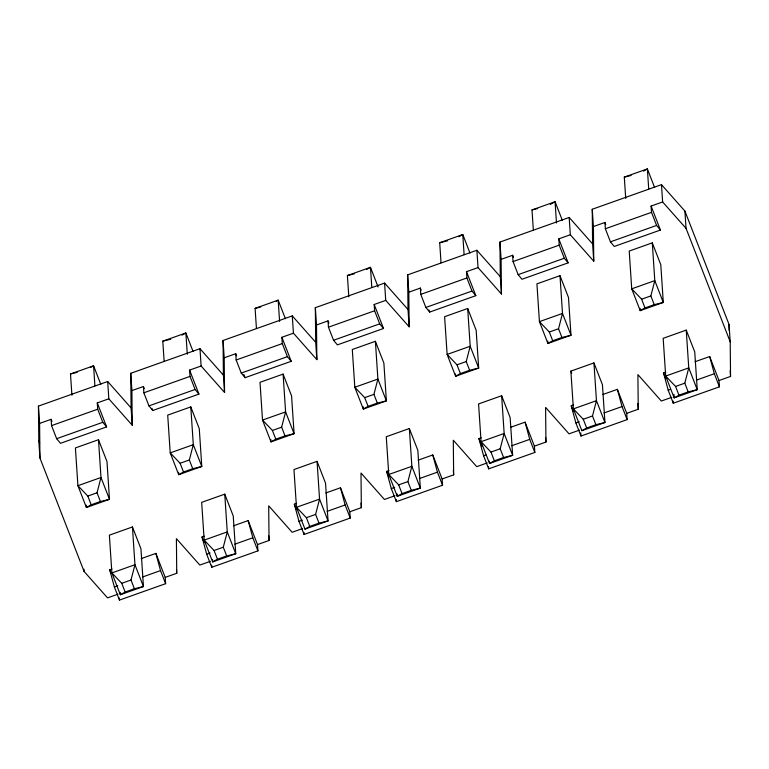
<?xml version="1.0" encoding="UTF-8"?>
<svg xmlns="http://www.w3.org/2000/svg" width="769" height="769" viewBox="0 0 769 769"><rect width="100%" height="100%" fill="white"/><g stroke="black" fill="none" stroke-linecap="round" stroke-linejoin="round"><path stroke-width="1.15" d="M86.253 505.146L86.407 507.502L91.203 504.791L87.81 496.072L77.919 485.691L100.989 477.491L109.486 499.302L100.431 501.513L97.038 492.785L100.989 477.491L98.49 439.724L75.41 447.933L77.919 485.691L86.407 507.502L109.486 499.302L106.978 461.535L98.49 439.724M120.214 592.38L120.368 594.735L125.164 592.034L121.762 583.306L111.88 572.934L134.95 564.725L143.447 586.536L134.392 588.746L130.999 580.028L134.95 564.725L132.441 526.967L109.371 535.166L111.88 572.934L120.368 594.735L143.447 586.536L140.938 548.778L132.441 526.967M178.552 472.329L178.706 474.694L183.503 471.983L180.109 463.265L170.218 452.883L193.298 444.684L201.786 466.495L192.731 468.706L189.337 459.977L193.298 444.684L190.789 406.916L167.709 415.116L170.218 452.883L178.706 474.694L201.786 466.495L199.277 428.727L190.789 406.916M212.513 559.572L212.667 561.928L217.464 559.217L214.07 550.498L204.179 540.117L227.259 531.917L235.747 553.728L226.692 555.939L223.298 547.22L227.259 531.917L224.75 494.15L201.67 502.359L204.179 540.117L212.667 561.928L235.747 553.728L233.238 515.961L224.75 494.15M270.851 439.522L271.005 441.887L275.802 439.176L272.409 430.448L262.517 420.076L285.597 411.876L294.085 433.678L285.03 435.898L281.637 427.17L285.597 411.876L283.088 374.109L260.009 382.308L262.517 420.076L271.005 441.887L294.085 433.678L291.576 395.92L283.088 374.109M304.966 529.12L309.763 526.409L306.37 517.691L296.478 507.309L319.558 499.11L328.046 520.921L318.991 523.131L315.598 514.403L319.558 499.11L317.049 461.342L293.969 469.551L296.478 507.309L304.966 529.12L328.046 520.921L325.537 483.153L317.049 461.342M363.151 406.714L363.314 409.07L368.101 406.368L364.708 397.64L354.817 387.268L377.896 379.059L386.384 400.87L377.339 403.081L373.936 394.362L377.896 379.059L375.387 341.301L352.308 349.501L354.817 387.268L363.314 409.07L386.384 400.87L383.875 363.112L375.387 341.301M397.112 493.948L397.275 496.313L402.062 493.602L398.669 484.874L388.778 474.502L411.857 466.302L420.345 488.113L411.29 490.324L407.897 481.596L411.857 466.302L409.348 428.535L386.269 436.734L388.778 474.502L397.275 496.313L420.345 488.113L417.836 450.346L409.348 428.535M455.45 373.907L455.613 376.262L460.4 373.551L457.007 364.833L447.125 354.451L470.195 346.252L478.683 368.063L469.638 370.274L466.235 361.555L470.195 346.252L467.687 308.494L444.617 316.693L447.125 354.451L455.613 376.262L478.683 368.063L476.174 330.295L467.687 308.494M489.411 461.14L489.574 463.505L494.361 460.794L490.968 452.066L481.077 441.694L504.156 433.485L512.644 455.296L503.599 457.507L500.196 448.788L504.156 433.485L501.648 395.727L478.578 403.927L481.077 441.694L489.574 463.505L512.644 455.296L510.135 417.538L501.648 395.727M547.759 341.1L547.913 343.455L552.709 340.744L549.306 332.025L539.425 321.644L562.495 313.444L570.992 335.255L561.937 337.466L558.544 328.738L562.495 313.444L559.986 275.677L536.916 283.886L539.425 321.644L547.913 343.455L570.992 335.255L568.483 297.488L559.986 275.677M581.873 430.688L586.67 427.987L583.267 419.259L573.386 408.887L596.456 400.678L604.943 422.489L595.898 424.699L592.495 415.981L596.456 400.678L593.947 362.92L570.877 371.119L573.386 408.887L581.873 430.688L604.943 422.489L602.435 384.721L593.947 362.92M640.058 308.282L640.212 310.647L645.008 307.936L641.615 299.208L631.724 288.836L654.794 280.637L663.291 302.448L654.236 304.659L650.843 295.93L654.794 280.637L652.295 242.869L629.215 251.069L631.724 288.836L640.212 310.647L663.291 302.448L660.782 264.68L652.295 242.869M673.942 394.343L674.173 397.881L678.969 395.17L675.567 386.451L665.685 376.07L688.755 367.87L697.252 389.681L688.197 391.892L684.804 383.164L688.755 367.87L686.246 330.103L663.176 338.312L665.685 376.07L674.173 397.881L697.252 389.681L694.743 351.914L686.246 330.103M90.694 367.399L93.578 365.775L100.787 384.308M182.042 335.13L185.877 332.967L193.086 351.5M276.254 301.237L278.176 300.15L285.395 318.693M366.64 269.515L370.475 267.343L378.117 286.972M458.939 236.698L462.775 234.535L469.994 253.068M550.287 204.439L555.074 201.728L562.293 220.261M643.547 171.083L647.373 168.911L654.592 187.453M71.911 395.218L70.498 373.974L93.578 365.775L94.904 385.836M164.133 361.228L162.797 341.167L185.877 332.967L187.28 354.201M256.433 328.421L255.097 308.359L278.176 300.15L279.589 321.394M348.809 296.786L347.396 275.542L370.475 267.343L371.812 287.404M441.031 262.796L439.705 242.735L462.775 234.535L464.111 254.597M533.33 229.989L532.004 209.927L555.074 201.728L556.487 222.972M625.716 198.364L624.303 177.12L647.373 168.911L648.709 188.982M118.013 594.168L107.516 597.888L84.1 571.463L39.95 458.055L38.796 440.743L38.45 406.109L107.679 381.501L131.095 407.935L132.249 425.238L108.823 398.813L107.679 381.501M131.095 407.935L130.749 373.301L199.978 348.693L223.404 375.128L224.548 392.43L201.122 366.006L199.978 348.693M223.404 375.128L223.048 340.494L292.278 315.886L315.703 342.311L316.847 359.623L293.431 333.188L292.278 315.886M315.703 342.311L315.348 307.677L384.577 283.079L408.003 309.503L409.146 326.815L385.73 300.381L384.577 283.079M408.003 309.503L407.657 274.869L476.876 250.261L500.302 276.696L501.455 294.008L478.03 267.574L476.876 250.261M500.302 276.696L499.956 242.062L569.175 217.454L592.601 243.888L593.755 261.191L570.329 234.766L569.175 217.454M592.601 243.888L592.255 209.255L661.484 184.647L684.9 211.081L729.05 324.489L730.204 341.792L730.55 376.426L719.015 380.53L719.428 386.826L673.279 403.225L668.184 390.143L663.522 372.946L665.771 372.148M39.95 458.055L39.604 423.421L51.139 419.316L51.984 421.499M51.139 419.316L51.552 425.613L56.646 438.695L60.472 443.309L106.622 426.901L102.796 422.296L97.701 409.204L97.288 402.908L108.823 398.813M132.249 425.238L131.903 390.604L143.438 386.509L144.284 388.691M143.438 386.509L143.861 392.805L148.946 405.888L152.781 410.502L198.931 394.093L195.105 389.479L190.01 376.397L189.587 370.1L201.122 366.006M224.548 392.43L224.202 357.796L235.737 353.702L236.592 355.874M235.737 353.702L236.16 359.988L241.255 373.08L245.08 377.685L291.23 361.286L287.404 356.672L282.31 343.589L281.887 337.293L293.431 333.188M316.847 359.623L316.501 324.989L328.036 320.884L328.892 323.067M328.036 320.884L328.459 327.181L333.554 340.263L337.38 344.877L383.529 328.478L379.703 323.864L374.609 310.782L374.186 304.486L385.73 300.381M409.146 326.815L408.8 292.182L420.345 288.077L421.191 290.259M420.345 288.077L420.758 294.373L425.853 307.456L429.679 312.07L475.828 295.661L472.003 291.057L466.908 277.965L466.495 271.678L478.03 267.574M501.455 294.008L501.1 259.374L512.644 255.27L513.49 257.452M512.644 255.27L513.058 261.566L518.152 274.648L521.978 279.262L568.128 262.854L564.302 258.24L559.207 245.157L558.794 238.861L570.329 234.766M593.755 261.191L593.408 226.557L604.943 222.462L605.789 224.644M604.943 222.462L605.357 228.758L610.451 241.841L614.277 246.455L660.427 230.046L656.601 225.432L651.506 212.35L651.093 206.054L662.628 201.959L686.054 228.383L730.204 341.792M51.552 425.613L97.701 409.204M143.861 392.805L190.01 376.397M236.16 359.988L282.31 343.589M328.459 327.181L374.609 310.782M420.758 294.373L466.908 277.965M513.058 261.566L559.207 245.157M605.357 228.758L651.506 212.35M56.646 438.695L102.796 422.296M148.946 405.888L195.105 389.479M241.255 373.08L287.404 356.672M333.554 340.263L379.703 323.864M425.853 307.456L472.003 291.057M518.152 274.648L564.302 258.24M610.451 241.841L656.601 225.432M87.81 496.072L97.038 492.785M180.109 463.265L189.337 459.977M272.409 430.448L281.637 427.17M364.708 397.64L373.936 394.362M457.007 364.833L466.235 361.555M549.306 332.025L558.544 328.738M641.615 299.208L650.843 295.93M91.203 504.791L100.431 501.513M183.503 471.983L192.731 468.706M275.802 439.176L285.03 435.898M368.101 406.368L377.339 403.081M460.4 373.551L469.638 370.274M552.709 340.744L561.937 337.466M645.008 307.936L654.236 304.659M141.236 558.602L155.867 553.392L165.21 577.384L165.623 583.681L119.474 600.089L114.379 586.997L109.717 569.8L111.966 569.002M233.536 525.785L248.166 520.584L257.509 544.577L257.923 550.873L211.773 567.272L206.678 554.189L202.016 536.993L204.266 536.195M325.835 492.977L340.475 487.777L349.808 511.769L350.231 518.056L304.072 534.465L298.987 521.382L294.316 504.185L296.574 503.378M418.134 460.17L432.774 454.969L442.108 478.962L442.531 485.249L396.381 501.657L391.286 488.575L386.624 471.368L388.874 470.57M510.443 427.362L525.073 422.162L534.407 446.145L534.83 452.441L488.68 468.85L483.586 455.757L478.924 438.561L481.173 437.763M602.742 394.545L617.372 389.345L626.716 413.338L627.129 419.634L580.98 436.033L575.885 422.95L571.223 405.753L573.472 404.955M695.041 361.738L709.672 356.537L719.015 380.53M121.762 583.306L130.999 580.028M214.07 550.498L223.298 547.22M306.37 517.691L315.598 514.403M398.669 484.874L407.897 481.596M490.968 452.066L500.196 448.788M583.267 419.259L592.495 415.981M675.567 386.451L684.804 383.164M114.379 586.997L117.763 585.795M142.525 577L160.529 570.598L155.867 553.392M206.678 554.189L210.062 552.988M234.824 544.183L252.828 537.781L248.166 520.584M298.987 521.382L302.361 520.18M327.123 511.375L345.137 504.973L340.475 487.777M391.286 488.575L394.66 487.373M419.422 478.568L437.436 472.166L432.774 454.969M483.586 455.757L485.835 454.96M511.721 445.76L529.735 439.359L525.073 422.162M575.885 422.95L579.259 421.748M604.03 412.953L622.034 406.551L617.372 389.345M668.184 390.143L670.433 389.345M696.33 380.136L714.334 373.734L709.672 356.537M165.21 577.384L176.745 573.28L176.399 538.646L199.825 565.08L210.312 561.351M257.509 544.577L269.044 540.472L268.698 505.839L292.124 532.273L302.611 528.543M349.808 511.769L361.343 507.665L360.997 473.031L384.423 499.466L394.91 495.736M442.108 478.962L453.652 474.858L453.297 440.224L476.722 466.658L487.21 462.928M534.407 446.145L545.952 442.05L545.596 407.416L569.022 433.841L579.509 430.111M626.716 413.338L638.251 409.233L637.905 374.599L661.321 401.034L671.818 397.304M125.164 592.034L134.392 588.746M217.464 559.217L226.692 555.939M309.763 526.409L318.991 523.131M402.062 493.602L411.29 490.324M494.361 460.794L503.599 457.507M586.67 427.987L595.898 424.699M678.969 395.17L688.197 391.892M624.303 177.12L631.089 175.457M532.004 209.927L537.656 208.543M439.705 242.735L447.625 240.803M347.396 275.542L354.192 273.889M255.097 308.359L260.758 306.975M162.797 341.167L170.718 339.225M70.498 373.974L77.285 372.311M651.093 206.054L660.427 230.046M714.334 373.734L719.428 386.826M663.522 372.946L665.646 378.396M558.794 238.861L568.128 262.854M622.034 406.551L627.129 419.634M570.877 371.119L571.723 373.301M571.223 405.753L573.347 411.204M466.495 271.678L475.828 295.661M529.735 439.359L534.83 452.441M428.833 309.888L429.679 312.07M478.924 438.561L481.894 446.193M374.186 304.486L383.529 328.478M437.436 472.166L442.531 485.249M386.624 471.368L388.739 476.828M281.887 337.293L291.23 361.286M345.137 504.973L350.231 518.056M243.802 374.416L245.08 377.685M294.316 504.185L296.44 509.636M189.587 370.1L198.931 394.093M252.828 537.781L257.923 550.873M151.926 408.32L152.781 410.502M202.016 536.993L204.141 542.443M97.288 402.908L106.622 426.901M160.529 570.598L165.623 583.681M109.717 569.8L110.996 573.068M38.796 440.743L39.661 442.963M730.166 370.658L730.55 376.426M684.9 211.081L686.054 228.383M661.484 184.647L662.628 201.959M673.144 401.13L673.279 403.225M637.866 403.465L638.251 409.233M592.255 209.255L593.408 226.557M580.768 432.889L580.98 436.033M545.644 437.426L545.952 442.05M499.956 242.062L501.1 259.374M488.536 466.745L488.68 468.85M453.345 470.244L453.652 474.858M407.657 274.869L408.8 292.182M396.237 499.562L396.381 501.657M361.036 503.051L361.343 507.665M315.348 307.677L316.501 324.989M303.938 532.369L304.072 534.465M268.737 535.858L269.044 540.472M223.048 340.494L224.202 357.796M211.638 565.177L211.773 567.272M176.514 569.819L176.745 573.28M130.749 373.301L131.903 390.604M119.339 597.984L119.474 600.089M83.946 569.156L84.1 571.463M38.45 406.109L39.604 423.421M729.05 324.489L729.108 330.459"/></g></svg>
